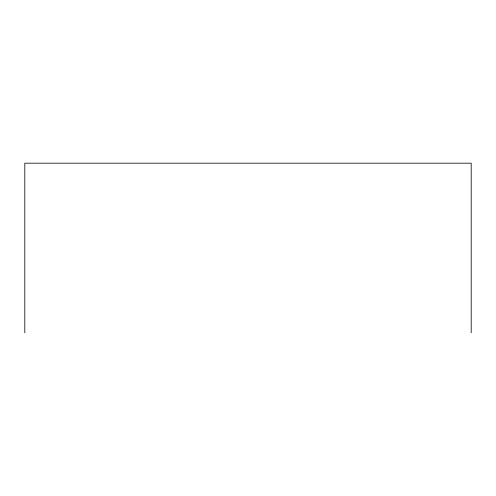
<?xml version="1.0" encoding="UTF-8"?>
<svg xmlns="http://www.w3.org/2000/svg" width="496" height="496" viewBox="0 0 496 496"><rect width="100%" height="100%" fill="white"/><g stroke="black" fill="none" stroke-linecap="round" stroke-linejoin="round"><path stroke-width="0.74" d="M471.2 332.81L471.2 163.19L24.8 163.19L24.8 332.81"/></g></svg>
